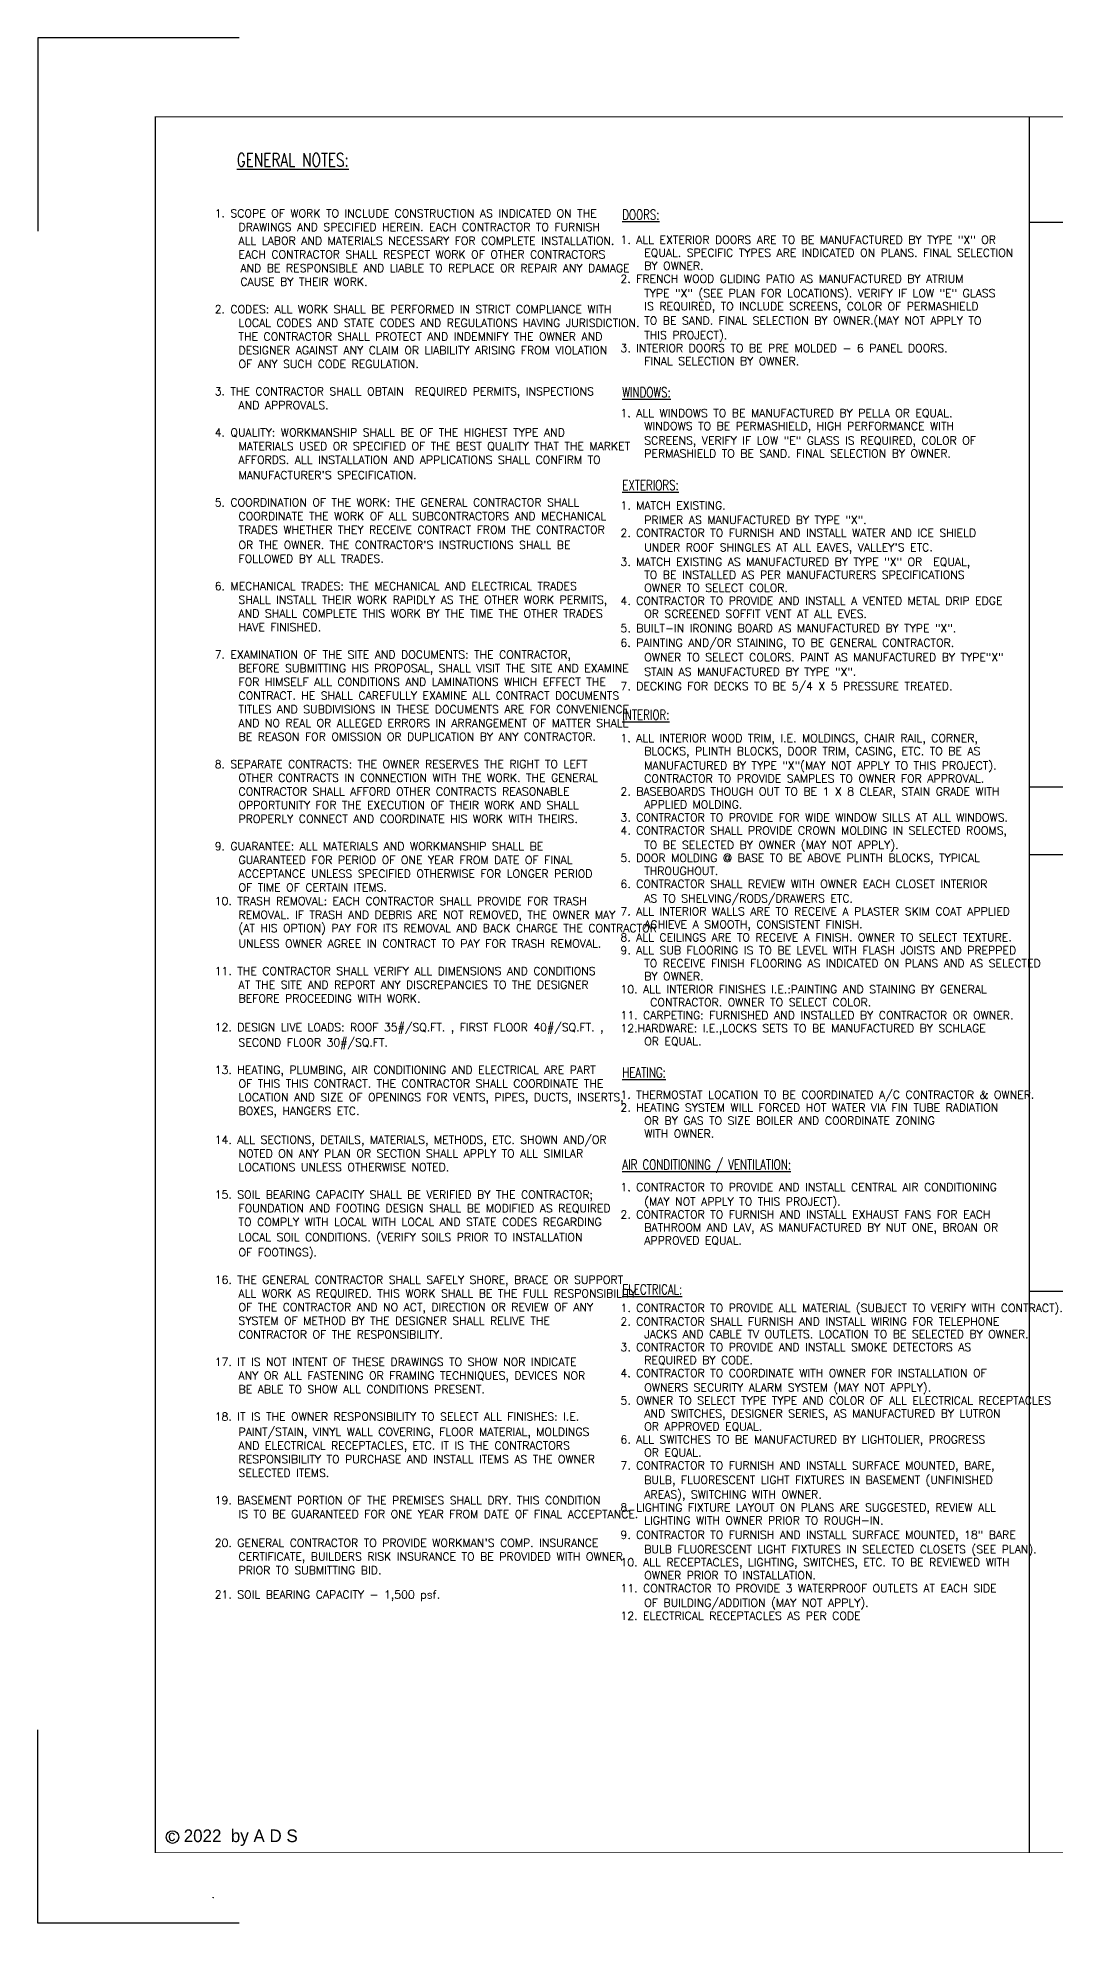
# Model space of a CAD drawing. Header units: inches. Extents: x 26998 to 46838, y -509 to 4343.
# Drawn here: x 28908 to 29569, y 3119 to 4343 of the extents above; entities that cross this region are included whole.
import ezdxf

# ---------------------------------------------------------------- set-up
doc = ezdxf.new("R2010")
doc.units = ezdxf.units.IN
doc.header["$LTSCALE"] = 0.5
doc.header["$MEASUREMENT"] = 0
doc.layers.add('Layer1', color=2, linetype='Continuous', lineweight=9)
doc.layers.add('Title Block', color=7, linetype='Continuous')
doc.styles.add('HS-DESIGN-PLAN', font='GOTHIC.TTF', dxfattribs={"height": 0.09375})
doc.styles.add('HS-DESIGN-TTLB', font='GOTHIC.TTF')
doc.styles.get("Standard").update_dxf_attribs({"font": 'romans.shx', "width": 0.75})

msp = doc.modelspace()

# ---------------------------------------------------------------- linework, layer by layer
for p, q in [((29552.0964155, 3165.2426815), (29552.0964155, 4291.6919029)), ((30479.0294214, 4223.084783), (29552.0964155, 4223.084783))]:
    msp.add_line(p, q)
msp.add_lwpolyline([(28983.9701867, 4291.6919129, 0.5, 0.5, 0), (30479.0294214, 4291.6919129, 0, 0, 0), (30479.0294214, 3165.2426914, 0.5, 0.5, 0), (28983.9701867, 3165.2426914, 0.5, 0.5, 0)], format="xyseb")
at = {"const_width": 0.5}
msp.add_lwpolyline([(28984.3701867, 3165.2426914), (28984.3701867, 4291.6919129)], dxfattribs=at)
msp.add_lwpolyline([(28984.3701867, 3165.2426914), (28984.3701867, 4291.6919129)], dxfattribs=at)
at = {"layer": 'Title Block'}
for p, q in [((29038.7814131, 4343.0103802), (28907.9778281, 4343.0103802)), ((29038.7814131, 4343.0103802), (28907.9778281, 4343.0103802)), ((29038.7814131, 4343.0103802), (28907.9778281, 4343.0103802)), ((29038.7814131, 4343.0103802), (28907.9778281, 4343.0103802)), ((29038.7814131, 4343.0103802), (28907.9778281, 4343.0103802)), ((29038.7814131, 4343.0103802), (28907.9778281, 4343.0103802)), ((28907.9778281, 4343.0103802), (28907.9778281, 4217.5199002)), ((28907.9778281, 4343.0103802), (28907.9778281, 4217.5199002)), ((28907.9778281, 4343.0103802), (28907.9778281, 4217.5199002)), ((28907.9778281, 4343.0103802), (28907.9778281, 4217.5199002)), ((29038.7814131, 4343.0103802), (28907.9778281, 4343.0103802)), ((29038.7814131, 4343.0103802), (28907.9778281, 4343.0103802)), ((29038.7814131, 4343.0103802), (28907.9778281, 4343.0103802)), ((29038.7814131, 4343.0103802), (28907.9778281, 4343.0103802)), ((29038.7814131, 4343.0103802), (28907.9778281, 4343.0103802)), ((29038.7814131, 4343.0103802), (28907.9778281, 4343.0103802)), ((28907.9778281, 4343.0103802), (28907.9778281, 4217.5199002)), ((28907.9778281, 4343.0103802), (28907.9778281, 4217.5199002)), ((28907.9778281, 4343.0103802), (28907.9778281, 4217.5199002)), ((28907.9778281, 4343.0103802), (28907.9778281, 4217.5199002)), ((28984.3701867, 4291.6919129), (28984.3701867, 3165.2426914)), ((29552.0964155, 3856.8944214), (30230.771802, 3856.8944214)), ((29552.0964155, 3812.9354815), (29886.0141827, 3812.9354815)), ((29552.0964155, 3529.5698815), (29886.0141827, 3529.5698815)), ((28907.9778436, 3119.4072375), (28907.9778404, 3244.8977175)), ((28907.9778436, 3119.4072375), (28907.9778404, 3244.8977175)), ((28907.9778436, 3119.4072375), (28907.9778404, 3244.8977175)), ((28907.9778436, 3119.4072375), (28907.9778404, 3244.8977175)), ((28907.9778436, 3119.4072375), (28907.9778404, 3244.8977175)), ((28907.9778436, 3119.4072375), (28907.9778404, 3244.8977175)), ((28907.9778436, 3119.4072375), (28907.9778404, 3244.8977175)), ((28907.9778436, 3119.4072375), (28907.9778404, 3244.8977175)), ((29038.7814286, 3119.4072408), (28907.9778436, 3119.4072375)), ((29038.7814286, 3119.4072408), (28907.9778436, 3119.4072375)), ((29038.7814286, 3119.4072408), (28907.9778436, 3119.4072375)), ((29038.7814286, 3119.4072408), (28907.9778436, 3119.4072375)), ((29038.7814286, 3119.4072408), (28907.9778436, 3119.4072375)), ((29038.7814286, 3119.4072408), (28907.9778436, 3119.4072375)), ((29038.7814286, 3119.4072408), (28907.9778436, 3119.4072375)), ((29038.7814286, 3119.4072408), (28907.9778436, 3119.4072375)), ((29038.7814286, 3119.4072408), (28907.9778436, 3119.4072375)), ((29038.7814286, 3119.4072408), (28907.9778436, 3119.4072375)), ((29038.7814286, 3119.4072408), (28907.9778436, 3119.4072375)), ((29038.7814286, 3119.4072408), (28907.9778436, 3119.4072375))]:
    msp.add_line(p, q, dxfattribs=at)
msp.add_circle((28995.5438654, 3175.3356445), 4.0733674, dxfattribs=at)

# ---------------------------------------------------------------- texts
for s, p in [('1. SCOPE OF WORK TO INCLUDE CONSTRUCTION AS INDICATED ON THE', (29022.9040147, 4226.4480574)), ('    DRAWINGS AND SPECIFIED HEREIN. EACH CONTRACTOR TO FURNISH', (29022.9040147, 4217.5610631)), ('    ALL LABOR AND MATERIALS NECESSARY FOR COMPLETE INSTALLATION.', (29022.9040147, 4208.6740688)), ('1. ALL EXTERIOR DOORS ARE TO BE MANUFACTURED BY TYPE "X" OR', (29286.4005188, 4209.2907124)), ('    EACH CONTRACTOR SHALL RESPECT WORK OF OTHER CONTRACTORS', (29022.9040147, 4199.7870745)), ('    EQUAL. SPECIFIC TYPES ARE INDICATED ON PLANS. FINAL SELECTION', (29286.4005188, 4200.8632739)), ('    BY OWNER.', (29286.4005188, 4192.4358355)), ('   AND BE RESPONSIBLE AND LIABLE TO REPLACE OR REPAIR ANY DAMAGE ', (29027.9833725, 4190.9000802)), ('   CAUSE BY THEIR WORK.', (29027.9833725, 4182.0130859)), ('2. FRENCH WOOD GLIDING PATIO AS MANUFACTURED BY ATRIUM', (29286.4005188, 4184.0083971)), ('    TYPE "X" (SEE PLAN FOR LOCATIONS). VERIFY IF LOW "E" GLASS', (29286.4005188, 4174.6178229)), ('2. CODES: ALL WORK SHALL BE PERFORMED IN STRICT COMPLIANCE WITH', (29022.9040147, 4164.2390973)), ('    LOCAL CODES AND STATE CODES AND REGULATIONS HAVING JURISDICTION.', (29022.9040147, 4155.352103)), ('    TO BE SAND. FINAL SELECTION BY OWNER.(MAY NOT APPLY TO', (29286.4005188, 4156.7998102)), ('    IS REQUIRED, TO INCLUDE SCREENS, COLOR OF PERMASHIELD', (29286.4005188, 4166.1903844)), ('    THE CONTRACTOR SHALL PROTECT AND INDEMNIFY THE OWNER AND', (29022.9040147, 4146.4651087)), ('    THIS PROJECT).', (29286.4005188, 4147.409236)), ('    DESIGNER AGAINST ANY CLAIM OR LIABILITY ARISING FROM VIOLATION', (29022.9040147, 4137.5781144)), ('3. INTERIOR DOORS TO BE PRE MOLDED - 6 PANEL DOORS.', (29286.4005188, 4138.9817975)), ('    OF ANY SUCH CODE REGULATION.', (29022.9040147, 4128.6911201)), ('    FINAL SELECTION BY OWNER.', (29286.4005188, 4130.5543591)), ('3. THE CONTRACTOR SHALL OBTAIN  REQUIRED PERMITS, INSPECTIONS', (29022.9040147, 4110.9171315)), ('    AND APPROVALS.', (29022.9040147, 4102.0301372)), ('1. ALL WINDOWS TO BE MANUFACTURED BY PELLA OR EQUAL.', (29286.4005188, 4096.8446054)), ('4. QUALITY: WORKMANSHIP SHALL BE OF THE HIGHEST TYPE AND', (29022.9040147, 4084.2561486)), ('    WINDOWS TO BE PERMASHIELD, HIGH PERFORMANCE WITH ', (29286.4005188, 4088.417167)), ('    MATERIALS USED OR SPECIFIED OF THE BEST QUALITY THAT THE MARKET', (29022.9040147, 4075.3691543)), ('    SCREENS, VERIFY IF LOW "E" GLASS IS REQUIRED, COLOR OF', (29286.4005188, 4079.0265928)), ('    PERMASHIELD TO BE SAND. FINAL SELECTION BY OWNER.', (29286.4005188, 4070.5991543)), ('    AFFORDS. ALL INSTALLATION AND APPLICATIONS SHALL CONFIRM TO ', (29022.9040147, 4066.48216)), ("    MANUFACTURER'S SPECIFICATION.", (29022.9040147, 4056.6320474)), ('5. COORDINATION OF THE WORK: THE GENERAL CONTRACTOR SHALL', (29022.9040147, 4038.8580588)), ('1. MATCH EXISTING.', (29286.4005188, 4036.8894007)), ('    TRADES WHETHER THEY RECEIVE CONTRACT FROM THE CONTRACTOR', (29022.9040147, 4021.0840702)), ('    COORDINATE THE WORK OF ALL SUBCONTRACTORS AND MECHANICAL', (29022.9040147, 4029.9710645)), ('    PRIMER AS MANUFACTURED BY TYPE "X".', (29286.4005188, 4027.4988264)), ("    OR THE OWNER. THE CONTRACTOR'S INSTRUCTIONS SHALL BE ", (29022.9040147, 4011.2339576)), ('2. CONTRACTOR TO FURNISH AND INSTALL WATER AND ICE SHIELD', (29286.4005188, 4019.071388)), ("    UNDER ROOF SHINGLES AT ALL EAVES, VALLEY'S ETC.", (29286.4005188, 4009.6808137)), ('    FOLLOWED BY ALL TRADES.', (29022.9040147, 4002.3469633)), ('3. MATCH EXISTING AS MANUFACTURED BY TYPE "X" OR  EQUAL,', (29286.4005188, 4000.2902395)), ('6. MECHANICAL TRADES: THE MECHANICAL AND ELECTRICAL TRADES', (29022.9040147, 3984.5729747)), ('    TO BE INSTALLED AS PER MANUFACTURERS SPECIFICATIONS', (29286.4005188, 3991.8628011)), ('    SHALL INSTALL THEIR WORK RAPIDLY AS THE OTHER WORK PERMITS,', (29022.9040147, 3975.6859804)), ('4. CONTRACTOR TO PROVIDE AND INSTALL A VENTED METAL DRIP EDGE', (29286.4005188, 3975.0079242)), ('    OWNER TO SELECT COLOR.', (29286.4005188, 3983.4353627)), ('    AND SHALL COMPLETE THIS WORK BY THE TIME THE OTHER TRADES ', (29022.9040147, 3966.7989861)), ('    OR SCREENED SOFFIT VENT AT ALL EVES.', (29286.4005188, 3966.5804858)), ('    HAVE FINISHED.', (29022.9040147, 3957.9119918)), ('5. BUILT-IN IRONING BOARD AS MANUFACTURED BY TYPE "X".', (29286.4005188, 3957.1899116)), ('6. PAINTING AND/OR STAINING, TO BE GENERAL CONTRACTOR.', (29286.4005188, 3947.7993373)), ('7. EXAMINATION OF THE SITE AND DOCUMENTS: THE CONTRACTOR,', (29022.9040147, 3940.1380032)), ('    OWNER TO SELECT COLORS. PAINT AS MANUFACTURED BY TYPE"X"', (29286.4005188, 3938.4087631)), ('    BEFORE SUBMITTING HIS PROPOSAL, SHALL VISIT THE SITE AND EXAMINE', (29022.9040147, 3931.2510089)), ('    STAIN AS MANUFACTURED BY TYPE "X".', (29286.4005188, 3929.0181889)), ('    CONTRACT. HE SHALL CAREFULLY EXAMINE ALL CONTRACT DOCUMENTS', (29022.9040147, 3913.4770203)), ('    FOR HIMSELF ALL CONDITIONS AND LAMINATIONS WHICH EFFECT THE', (29022.9040147, 3922.3640146)), ('7. DECKING FOR DECKS TO BE 5/4 X 5 PRESSURE TREATED.', (29286.4005188, 3919.6276146)), ('    TITLES AND SUBDIVISIONS IN THESE DOCUMENTS ARE FOR CONVENIENCE', (29022.9040147, 3904.590026)), ('    AND NO REAL OR ALLEGED ERRORS IN ARRANGEMENT OF MATTER SHALL', (29022.9040147, 3895.7030317)), ('    BE REASON FOR OMISSION OR DUPLICATION BY ANY CONTRACTOR.', (29022.9040147, 3886.8160374)), ('1. ALL INTERIOR WOOD TRIM, I.E. MOLDINGS, CHAIR RAIL, CORNER,', (29286.4005188, 3885.9178609)), ('    BLOCKS, PLINTH BLOCKS, DOOR TRIM, CASING, ETC. TO BE AS', (29286.4005188, 3877.4904225)), ('8. SEPARATE CONTRACTS: THE OWNER RESERVES THE RIGHT TO LEFT', (29022.9040147, 3869.0420488)), ('    MANUFACTURED BY TYPE "X"(MAY NOT APPLY TO THIS PROJECT).', (29286.4005188, 3868.0998483)), ('    OTHER CONTRACTS IN CONNECTION WITH THE WORK. THE GENERAL', (29022.9040147, 3860.1550545)), ('    CONTRACTOR SHALL AFFORD OTHER CONTRACTS REASONABLE', (29022.9040147, 3851.2680602)), ('2. BASEBOARDS THOUGH OUT TO BE 1 X 8 CLEAR, STAIN GRADE WITH', (29286.4005188, 3851.2449714)), ('    CONTRACTOR TO PROVIDE SAMPLES TO OWNER FOR APPROVAL.', (29286.4005188, 3859.6724098)), ('    OPPORTUNITY FOR THE EXECUTION OF THEIR WORK AND SHALL', (29022.9040147, 3842.3810659)), ('    APPLIED MOLDING.', (29286.4005188, 3842.817533)), ('    PROPERLY CONNECT AND COORDINATE HIS WORK WITH THEIRS.', (29022.9040147, 3833.4940716)), ('3. CONTRACTOR TO PROVIDE FOR WIDE WINDOW SILLS AT ALL WINDOWS.', (29286.4005188, 3834.3900946)), ('4. CONTRACTOR SHALL PROVIDE CROWN MOLDING IN SELECTED ROOMS,', (29286.4005188, 3825.9626561)), ('9. GUARANTEE: ALL MATERIALS AND WORKMANSHIP SHALL BE ', (29022.9040147, 3815.720083)), ('    TO BE SELECTED BY OWNER (MAY NOT APPLY).', (29286.4005188, 3816.5720819)), ('    GUARANTEED FOR PERIOD OF ONE YEAR FROM DATE OF FINAL', (29022.9040147, 3806.8330887)), ('5. DOOR MOLDING @ BASE TO BE ABOVE PLINTH BLOCKS, TYPICAL', (29286.4005188, 3808.1446435)), ('    ACCEPTANCE UNLESS SPECIFIED OTHERWISE FOR LONGER PERIOD', (29022.9040147, 3797.9460944)), ('    OF TIME OF CERTAIN ITEMS.', (29022.9040147, 3789.0591001)), ('6. CONTRACTOR SHALL REVIEW WITH OWNER EACH CLOSET INTERIOR', (29286.4005188, 3791.2897666)), ('    THROUGHOUT.', (29286.4005188, 3799.7172051)), ('10. TRASH REMOVAL: EACH CONTRACTOR SHALL PROVIDE FOR TRASH', (29022.9040147, 3780.1721058)), ('    AS TO SHELVING/RODS/DRAWERS ETC.', (29286.4005188, 3781.8991924)), ('    REMOVAL. IF TRASH AND DEBRIS ARE NOT REMOVED, THE OWNER MAY', (29022.9040147, 3771.2851115)), ('    (AT HIS OPTION) PAY FOR ITS REMOVAL AND BACK CHARGE THE CONTRACTOR', (29022.9040147, 3762.6505442)), ('7. ALL INTERIOR WALLS ARE TO RECEIVE A PLASTER SKIM COAT APPLIED', (29286.4005188, 3773.471754)), ('    ACHIEVE A SMOOTH, CONSISTENT FINISH.', (29286.4005188, 3765.0443156)), ('    UNLESS OWNER AGREE IN CONTRACT TO PAY FOR TRASH REMOVAL.', (29022.9040147, 3752.5480045)), ('8. ALL CEILINGS ARE TO RECEIVE A FINISH. OWNER TO SELECT TEXTURE.', (29286.4005188, 3756.6168771)), ('9. ALL SUB FLOORING IS TO BE LEVEL WITH FLASH JOISTS AND PREPPED', (29286.4005188, 3748.1894387)), ('    TO RECEIVE FINISH FLOORING AS INDICATED ON PLANS AND AS SELECTED', (29286.4005188, 3739.7620003)), ('11. THE CONTRACTOR SHALL VERIFY ALL DIMENSIONS AND CONDITIONS', (29022.9040147, 3734.7740159)), ('    BY OWNER.', (29286.4005188, 3731.3345619)), ('    AT THE SITE AND REPORT ANY DISCREPANCIES TO THE DESIGNER', (29022.9040147, 3725.8870216)), ('    BEFORE PROCEEDING WITH WORK.', (29022.9040147, 3717.0000273)), ('10. ALL INTERIOR FINISHES I.E.:PAINTING AND STAINING BY GENERAL ', (29286.4005188, 3722.9071234)), ('11. CARPETING: FURNISHED AND INSTALLED BY CONTRACTOR OR OWNER.', (29286.4005188, 3706.0522466)), ('     CONTRACTOR. OWNER TO SELECT COLOR.', (29286.4005188, 3714.479685)), ('12. DESIGN LIVE LOADS: ROOF 35#/SQ.FT. , FIRST FLOOR 40#/SQ.FT. ,', (29022.9040147, 3698.2629204)), ('12.HARDWARE: I.E.,LOCKS SETS TO BE MANUFACTURED BY SCHLAGE', (29286.4005188, 3697.6248082)), ('    SECOND FLOOR 30#/SQ.FT.', (29022.9040147, 3688.4128078)), ('    OR EQUAL.', (29286.4005188, 3689.1973698)), ('13. HEATING, PLUMBING, AIR CONDITIONING AND ELECTRICAL ARE PART', (29022.9040147, 3670.6388192)), ('    OF THIS THIS CONTRACT. THE CONTRACTOR SHALL COORDINATE THE ', (29022.9040147, 3661.7518249)), ('1. THERMOSTAT LOCATION TO BE COORDINATED A/C CONTRACTOR & OWNER.', (29286.4005188, 3654.5244803)), ('    LOCATION AND SIZE OF OPENINGS FOR VENTS, PIPES, DUCTS, INSERTS,', (29022.9040147, 3652.8648306)), ('    BOXES, HANGERS ETC.', (29022.9040147, 3643.9778363)), ('2. HEATING SYSTEM WILL FORCED HOT WATER VIA FIN TUBE RADIATION', (29286.4005188, 3646.0970418)), ('    WITH OWNER.', (29286.4005188, 3629.242165)), ('    OR BY GAS TO SIZE BOILER AND COORDINATE ZONING', (29286.4005188, 3637.6696034)), ('14. ALL SECTIONS, DETAILS, MATERIALS, METHODS, ETC. SHOWN AND/OR', (29022.9040147, 3625.2407294)), ('    NOTED ON ANY PLAN OR SECTION SHALL APPLY TO ALL SIMILAR', (29022.9040147, 3616.3537351)), ('    LOCATIONS UNLESS OTHERWISE NOTED.', (29022.9040147, 3607.4667408)), ('1. CONTRACTOR TO PROVIDE AND INSTALL CENTRAL AIR CONDITIONING', (29286.4005188, 3594.5692755)), ('15. SOIL BEARING CAPACITY SHALL BE VERIFIED BY THE CONTRACTOR;', (29022.9040147, 3589.6927522)), ('    FOUNDATION AND FOOTING DESIGN SHALL BE MODIFIED AS REQUIRED', (29022.9040147, 3580.8057579)), ('    (MAY NOT APPLY TO THIS PROJECT).', (29286.4005188, 3585.1787012)), ('    TO COMPLY WITH LOCAL WITH LOCAL AND STATE CODES REGARDING ', (29022.9040147, 3571.9187636)), ('2. CONTRACTOR TO FURNISH AND INSTALL EXHAUST FANS FOR EACH', (29286.4005188, 3576.7512628)), ('    BATHROOM AND LAV, AS MANUFACTURED BY NUT ONE, BROAN OR', (29286.4005188, 3568.3238244)), ('    LOCAL SOIL CONDITIONS. (VERIFY SOILS PRIOR TO INSTALLATION', (29022.9040147, 3562.068651)), ('    APPROVED EQUAL.', (29286.4005188, 3559.896386)), ('    OF FOOTINGS).', (29022.9040147, 3552.2185384)), ('16. THE GENERAL CONTRACTOR SHALL SAFELY SHORE, BRACE OR SUPPORT', (29022.9040147, 3534.4445498)), ('    ALL WORK AS REQUIRED. THIS WORK SHALL BE THE FULL RESPONSIBILITY', (29022.9040147, 3525.5575555)), ('    OF THE CONTRACTOR AND NO ACT, DIRECTION OR REVIEW OF ANY ', (29022.9040147, 3516.6705612)), ('    SYSTEM OF METHOD BY THE DESIGNER SHALL RELIVE THE ', (29022.9040147, 3507.7835669)), ('2. CONTRACTOR SHALL FURNISH AND INSTALL WIRING FOR TELEPHONE', (29286.4005188, 3507.2580796)), ('1. CONTRACTOR TO PROVIDE ALL MATERIAL (SUBJECT TO VERIFY WITH CONTRACT).', (29286.4005188, 3516.1126057)), ('    CONTRACTOR OF THE RESPONSIBILITY.', (29022.9040147, 3498.8965726)), ('    JACKS AND CABLE TV OUTLETS. LOCATION TO BE SELECTED BY OWNER.', (29286.4005188, 3499.1403675)), ('3. CONTRACTOR TO PROVIDE AND INSTALL SMOKE DETECTORS AS', (29286.4005188, 3490.7129291)), ('    REQUIRED BY CODE.', (29286.4005188, 3482.2854907)), ('17. IT IS NOT INTENT OF THESE DRAWINGS TO SHOW NOR INDICATE', (29022.9040147, 3481.122584)), ('    ANY OR ALL FASTENING OR FRAMING TECHNIQUES, DEVICES NOR', (29022.9040147, 3472.2355897)), ('4. CONTRACTOR TO COORDINATE WITH OWNER FOR INSTALLATION OF', (29286.4005188, 3473.8580522)), ('    BE ABLE TO SHOW ALL CONDITIONS PRESENT.', (29022.9040147, 3463.3485954)), ('    OWNERS SECURITY ALARM SYSTEM (MAY NOT APPLY).', (29286.4005188, 3464.467478)), ('18. IT IS THE OWNER RESPONSIBILITY TO SELECT ALL FINISHES: I.E.', (29022.9040147, 3445.5746068)), ('5. OWNER TO SELECT TYPE TYPE AND COLOR OF ALL ELECTRICAL RECEPTACLES', (29286.4005188, 3456.0400396)), ('    AND SWITCHES, DESIGNER SERIES, AS MANUFACTURED BY LUTRON', (29286.4005188, 3447.6126012)), ('    PAINT/STAIN, VINYL WALL COVERING, FLOOR MATERIAL, MOLDINGS', (29022.9040147, 3435.7244942)), ('    OR APPROVED EQUAL.', (29286.4005188, 3439.1851627)), ('    AND ELECTRICAL RECEPTACLES, ETC. IT IS THE CONTRACTORS', (29022.9040147, 3426.8374999)), ('6. ALL SWITCHES TO BE MANUFACTURED BY LIGHTOLIER, PROGRESS', (29286.4005188, 3430.7577243)), ('    OR EQUAL.', (29286.4005188, 3422.3302859)), ('    SELECTED ITEMS.', (29022.9040147, 3409.0635113)), ('    RESPONSIBILITY TO PURCHASE AND INSTALL ITEMS AS THE OWNER', (29022.9040147, 3417.9505056)), ('7. CONTRACTOR TO FURNISH AND INSTALL SURFACE MOUNTED, BARE,', (29286.4005188, 3413.9028475)), ('    BULB, FLUORESCENT LIGHT FIXTURES IN BASEMENT (UNFINISHED ', (29286.4005188, 3404.5122732)), ('19. BASEMENT PORTION OF THE PREMISES SHALL DRY. THIS CONDITION', (29022.9040147, 3391.2895227)), ('8. LIGHTING FIXTURE LAYOUT ON PLANS ARE SUGGESTED, REVIEW ALL', (29286.4005188, 3386.6942606)), ('    AREAS), SWITCHING WITH OWNER.', (29286.4005188, 3395.121699)), ('    IS TO BE GUARANTEED FOR ONE YEAR FROM DATE OF FINAL ACCEPTANCE.', (29022.9040147, 3382.4025284)), ('    LIGHTING WITH OWNER PRIOR TO ROUGH-IN.', (29286.4005188, 3378.2668221)), ("20. GENERAL CONTRACTOR TO PROVIDE WORKMAN'S COMP. INSURANCE", (29022.9040147, 3363.6654215)), ('9. CONTRACTOR TO FURNISH AND INSTALL SURFACE MOUNTED, 18" BARE', (29286.4005188, 3368.8762479)), ('    BULB FLUORESCENT LIGHT FIXTURES IN SELECTED CLOSETS (SEE PLAN).', (29286.4005188, 3359.4856737)), ('    CERTIFICATE, BUILDERS RISK INSURANCE TO BE PROVIDED WITH OWNER', (29022.9040147, 3354.7784272)), ('10. ALL RECEPTACLES, LIGHTING, SWITCHES, ETC. TO BE REVIEWED WITH', (29286.4005188, 3351.0582352)), ('    PRIOR TO SUBMITTING BID.', (29022.9040147, 3345.8914329)), ('    OWNER PRIOR TO INSTALLATION.', (29286.4005188, 3342.6307968)), ('21. SOIL BEARING CAPACITY - 1,500 psf.', (29022.9040147, 3330.1404215)), ('11. CONTRACTOR TO PROVIDE 3 WATERPROOF OUTLETS AT EACH SIDE', (29286.4005188, 3334.2033584)), ('    OF BUILDING/ADDITION (MAY NOT APPLY).', (29286.4005188, 3324.8127842)), ('12. ELECTRICAL RECEPTACLES AS PER CODE', (29286.4005188, 3316.3853457))]:
    msp.add_text(s, height=5.1916626).set_placement(p)
at = {"attachment_point": 1}
for s, insert, char_height, width in [('{\\LGENERAL NOTES:}', (29037.2262356, 4268.0081091), 8.64, 165.44232), ('{\\LDOORS:}', (29287.5990184, 4231.4501066), 6.48, 72.952596), ('{\\LWINDOWS:}', (29287.5990184, 4116.1628739), 6.48, 72.95256), ('{\\LEXTERIORS:}', (29287.5990184, 4055.9226992), 6.48, 72.95256), ('{\\LINTERIOR:}', (29287.5990184, 3906.8801959), 6.48, 72.95256), ('{\\LHEATING:}', (29287.5990184, 3674.7477982), 6.48, 72.95256)]:
    msp.add_mtext(s, dxfattribs=dict(at, insert=insert, char_height=char_height, width=width))
at = {"char_height": 6.48, "attachment_point": 1}
for s, insert in [('{\\LAIR CONDITIONING / VENTILATION:}', (29287.5990184, 3615.0269334)), ('{\\LELECTRICAL:}', (29287.5990184, 3534.0142813))]:
    msp.add_mtext(s, dxfattribs=dict(at, insert=insert))
at = {"layer": 'Layer1', "insert": (29021.4838865, 3136.0621033), "char_height": 0.05, "attachment_point": 1}
msp.add_mtext_dynamic_manual_height_columns('single family residental', width=305.986453134, gutter_width=1, heights=[0], dxfattribs=at)
msp.add_mtext_dynamic_manual_height_columns('single family residental', width=305.986453134, gutter_width=1, heights=[0], dxfattribs=at)
at = {"layer": 'Title Block', "insert": (28992.6939604, 3179.7982065), "char_height": 7.05375, "attachment_point": 1, "style": 'HS-DESIGN-PLAN'}
msp.add_mtext_dynamic_manual_height_columns('c', width=0.213936353, gutter_width=0.46875, heights=[0], dxfattribs=at)
at = {"layer": 'Title Block', "insert": (29002.806604, 3180.2999956), "char_height": 8.229375, "width": 286.020616253, "attachment_point": 1, "style": 'HS-DESIGN-TTLB'}
msp.add_mtext('2022  by A D S', dxfattribs=at)

doc.saveas('drawing.dxf')
